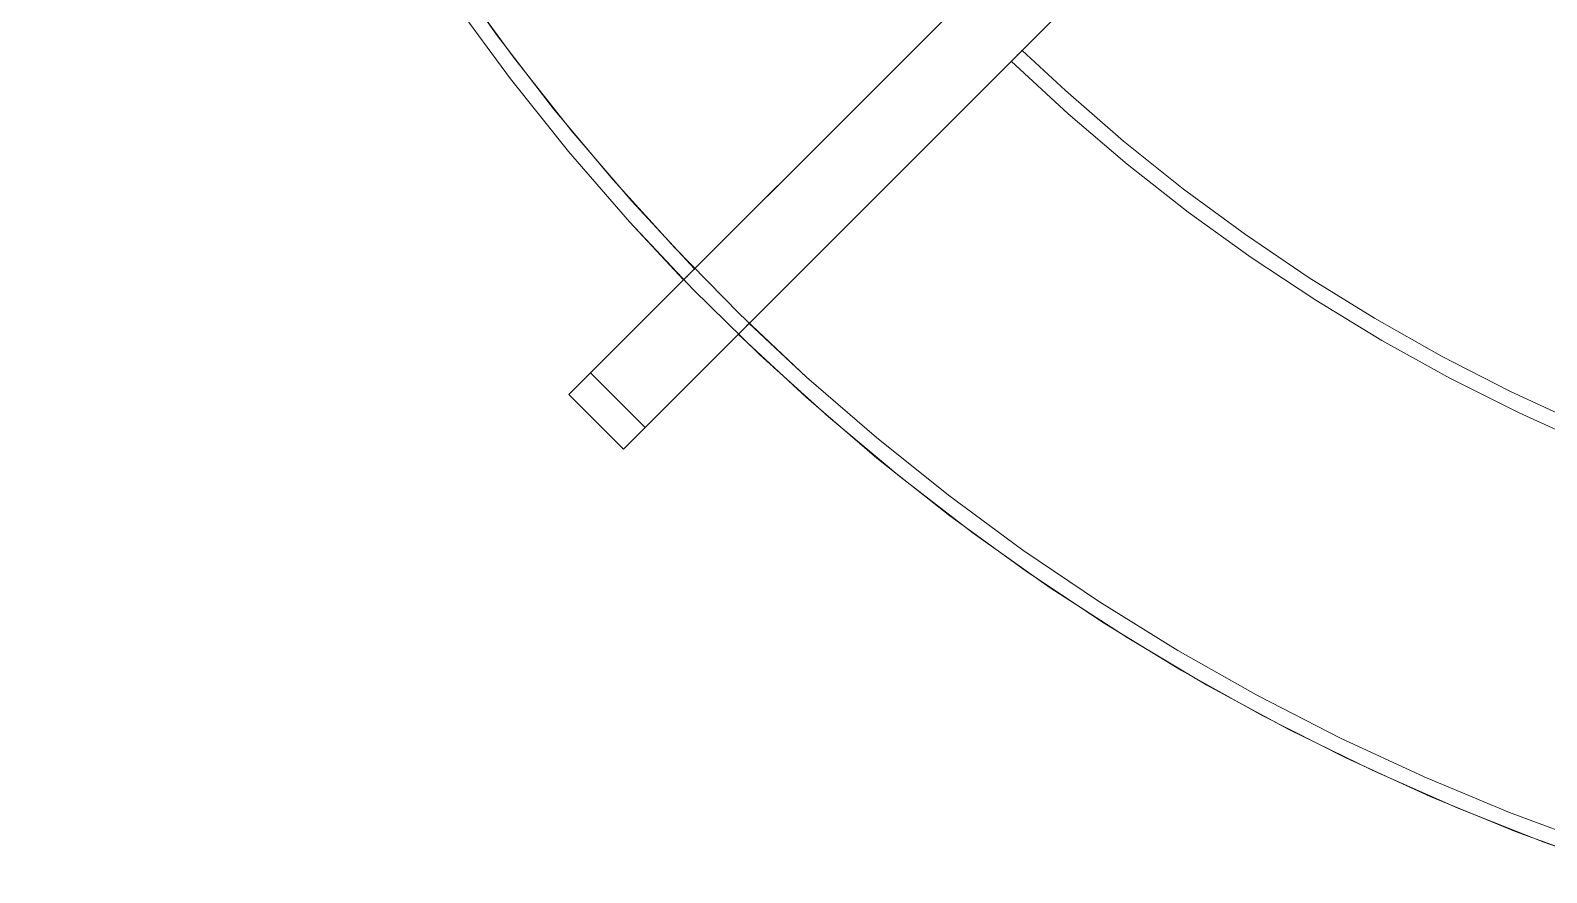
# Model space of a CAD drawing. Header units: millimetres. Extents: x -22227 to 20164, y 15335 to 61747.
# Drawn here: x -8119.4 to -7923, y 60960.9 to 61070 of the extents above; entities that cross this region are included whole.
import ezdxf

# ---------------------------------------------------------------- set-up
doc = ezdxf.new("R2010")
doc.units = ezdxf.units.MM
doc.layers.add('M-EQPM', color=7, linetype='Continuous', lineweight=5)

# ---------------------------------------------------------------- blocks, each defined once
blk = doc.blocks.new('DanNong_VRV_1 QUẠT - OD-A-12_1-2147179-MẶT BẰNG BỐ TRÍ THIẾT BỊ')
at = {"layer": 'M-EQPM'}
for p, q in [((-178.72, -35.93), (13.61, 156.4)), ((13.61, 156.4), (-175.9, -33.1)), ((20.68, 149.33), (-171.65, -43)), ((-168.82, -40.17), (20.68, 149.33)), ((-175.9, -33.1), (-178.72, -35.93)), ((-175.9, -33.1), (-168.82, -40.17)), ((-175.9, -33.1), (-168.82, -40.17)), ((-178.72, -35.93), (-171.65, -43)), ((-178.72, -35.93), (-171.65, -43)), ((-171.65, -43), (-168.82, -40.17))]:
    blk.add_line(p, q, dxfattribs=at)
at = {"layer": 'M-EQPM', "flags": 128}
for points in [[(-248.4, 195.87), (-248.47, 183.83), (-248.05, 171.8), (-247.15, 159.79), (-245.78, 147.83), (-243.92, 135.93), (-241.6, 124.12), (-238.8, 112.41), (-235.53, 100.82), (-231.81, 89.38), (-227.63, 78.09), (-223, 66.97), (-217.93, 56.05), (-212.43, 45.34), (-206.5, 34.86), (-200.16, 24.63), (-193.42, 14.66), (-186.28, 4.96), (-178.76, -4.44), (-170.87, -13.54), (-163.85, -21.05)], [(-193.42, 14.66), (-186.28, 4.96), (-178.76, -4.44), (-170.87, -13.54), (-162.62, -22.31), (-154.03, -30.74), (-145.11, -38.82), (-135.87, -46.55), (-126.34, -53.89), (-116.51, -60.85), (-106.42, -67.41), (-96.07, -73.56), (-85.48, -79.29), (-74.67, -84.59), (-63.66, -89.46), (-52.46, -93.88), (-41.1, -97.86)], [(-193.42, 14.66), (-186.28, 4.96), (-178.76, -4.44), (-170.87, -13.54), (-162.62, -22.31), (-154.03, -30.74), (-145.11, -38.82), (-135.87, -46.55), (-126.34, -53.89), (-116.51, -60.85), (-106.42, -67.41), (-96.07, -73.56), (-85.48, -79.29), (-74.67, -84.59), (-63.66, -89.46), (-52.46, -93.88), (-41.1, -97.86)], [(-45.69, -94.2), (-56.9, -90.04), (-67.94, -85.45), (-78.79, -80.41), (-89.43, -74.94), (-99.84, -69.06), (-110.01, -62.76), (-119.91, -56.06), (-129.54, -48.97), (-138.88, -41.5), (-147.92, -33.66), (-156.63, -25.47), (-165.01, -16.94), (-173.04, -8.08), (-180.71, 1.1), (-188, 10.58), (-194.92, 20.33)], [(-45.69, -94.2), (-56.9, -90.04), (-67.94, -85.45), (-78.79, -80.41), (-89.43, -74.94), (-99.84, -69.06), (-110.01, -62.76), (-119.91, -56.06), (-129.54, -48.97), (-138.88, -41.5), (-147.92, -33.66), (-156.63, -25.47), (-165.01, -16.94), (-173.04, -8.08), (-180.71, 1.1), (-188, 10.58), (-194.92, 20.33)], [(-162.43, -19.64), (-170.57, -10.88), (-178.35, -1.8), (-185.77, 7.59), (-192.8, 17.26), (-199.44, 27.21), (-205.68, 37.41), (-211.5, 47.86), (-216.91, 58.52), (-221.88, 69.4), (-226.41, 80.47), (-230.49, 91.71), (-234.13, 103.1), (-237.3, 114.63), (-240.01, 126.28), (-242.26, 138.03), (-244.03, 149.85), (-245.33, 161.74), (-246.15, 173.67), (-246.49, 185.63), (-246.35, 197.59)], [(-47.8, -39.68), (-56.84, -35.49), (-65.7, -30.94), (-74.37, -26.03), (-82.83, -20.79), (-91.08, -15.21), (-99.1, -9.31), (-106.88, -3.09), (-114.4, 3.44), (-120, 8.65)], [(-121.41, 7.24), (-114.04, 0.43), (-106.39, -6.08), (-98.5, -12.28), (-90.36, -18.16), (-81.99, -23.71), (-73.41, -28.91), (-64.62, -33.78), (-55.65, -38.28), (-46.51, -42.43)], [(-45.69, -94.2), (-56.9, -90.04), (-67.94, -85.45), (-78.79, -80.41), (-89.43, -74.94), (-99.84, -69.06), (-110.01, -62.76), (-119.91, -56.06), (-129.54, -48.97), (-138.88, -41.5), (-147.92, -33.66), (-155.36, -26.71)], [(-156.77, -28.12), (-147.96, -36.32), (-138.82, -44.15), (-129.37, -51.62), (-119.63, -58.7), (-109.62, -65.39), (-99.35, -71.67), (-88.84, -77.53), (-78.1, -82.97), (-67.15, -87.98), (-56.01, -92.54), (-44.69, -96.65)]]:
    blk.add_lwpolyline(points, dxfattribs=at)
at = {"layer": 'M-EQPM'}
for points in [[(-121.41, 7.24), (-121.41, 7.24), (-121.39, 7.26), (-121.29, 7.36), (-121.13, 7.52), (-120.93, 7.72), (-120.71, 7.95), (-120.48, 8.17), (-120.28, 8.37), (-120.12, 8.53), (-120.02, 8.63), (-120, 8.65), (-120, 8.65)], [(-120, 8.65), (-120, 8.65), (-120.02, 8.63), (-120.12, 8.53), (-120.28, 8.37), (-120.48, 8.17), (-120.71, 7.95), (-120.93, 7.72), (-121.13, 7.52), (-121.29, 7.36), (-121.39, 7.26), (-121.41, 7.24), (-121.41, 7.24)], [(-163.85, -21.05), (-163.84, -21.05), (-163.82, -21.03), (-163.72, -20.93), (-163.56, -20.77), (-163.36, -20.57), (-163.14, -20.34), (-162.92, -20.12), (-162.72, -19.92), (-162.56, -19.76), (-162.45, -19.66), (-162.43, -19.64), (-162.43, -19.64)], [(-162.43, -19.64), (-162.43, -19.64), (-162.45, -19.66), (-162.56, -19.76), (-162.72, -19.92), (-162.92, -20.12), (-163.14, -20.34), (-163.36, -20.57), (-163.56, -20.77), (-163.72, -20.93), (-163.82, -21.03), (-163.84, -21.05), (-163.85, -21.05)], [(-155.36, -26.71), (-155.36, -26.71), (-155.38, -26.73), (-155.49, -26.83), (-155.64, -26.99), (-155.84, -27.19), (-156.07, -27.42), (-156.29, -27.64), (-156.49, -27.84), (-156.65, -28), (-156.75, -28.1), (-156.77, -28.12), (-156.77, -28.12)], [(-156.77, -28.12), (-156.77, -28.12), (-156.75, -28.1), (-156.65, -28), (-156.49, -27.84), (-156.29, -27.64), (-156.07, -27.42), (-155.84, -27.19), (-155.64, -26.99), (-155.49, -26.83), (-155.38, -26.73), (-155.36, -26.71), (-155.36, -26.71)]]:
    blk.add_open_spline(points, degree=3, dxfattribs=at)
blk = doc.blocks.new('DanNong_VRV_1 QUẠT - OD-A-12_1-V166-MẶT BẰNG BỐ TRÍ THIẾT BỊ')
at = {"layer": 'M-EQPM'}
for p, q in [((-178.72, -35.93), (13.61, 156.4)), ((13.61, 156.4), (-175.9, -33.1)), ((20.68, 149.33), (-171.65, -43)), ((-168.82, -40.17), (20.68, 149.33)), ((-175.9, -33.1), (-178.72, -35.93)), ((-175.9, -33.1), (-168.82, -40.17)), ((-175.9, -33.1), (-168.82, -40.17)), ((-178.72, -35.93), (-171.65, -43)), ((-178.72, -35.93), (-171.65, -43)), ((-171.65, -43), (-168.82, -40.17))]:
    blk.add_line(p, q, dxfattribs=at)
at = {"layer": 'M-EQPM', "flags": 128}
for points in [[(-248.4, 195.87), (-248.47, 183.83), (-248.05, 171.8), (-247.15, 159.79), (-245.78, 147.83), (-243.92, 135.93), (-241.6, 124.12), (-238.8, 112.41), (-235.53, 100.82), (-231.81, 89.38), (-227.63, 78.09), (-223, 66.97), (-217.93, 56.05), (-212.43, 45.34), (-206.5, 34.86), (-200.16, 24.63), (-193.42, 14.66), (-186.28, 4.96), (-178.76, -4.44), (-170.87, -13.54), (-163.85, -21.05)], [(-193.42, 14.66), (-186.28, 4.96), (-178.76, -4.44), (-170.87, -13.54), (-162.62, -22.31), (-154.03, -30.74), (-145.11, -38.82), (-135.87, -46.55), (-126.34, -53.89), (-116.51, -60.85), (-106.42, -67.41), (-96.07, -73.56), (-85.48, -79.29), (-74.67, -84.59), (-63.66, -89.46), (-52.46, -93.88), (-41.1, -97.86)], [(-193.42, 14.66), (-186.28, 4.96), (-178.76, -4.44), (-170.87, -13.54), (-162.62, -22.31), (-154.03, -30.74), (-145.11, -38.82), (-135.87, -46.55), (-126.34, -53.89), (-116.51, -60.85), (-106.42, -67.41), (-96.07, -73.56), (-85.48, -79.29), (-74.67, -84.59), (-63.66, -89.46), (-52.46, -93.88), (-41.1, -97.86)], [(-45.69, -94.2), (-56.9, -90.04), (-67.94, -85.45), (-78.79, -80.41), (-89.43, -74.94), (-99.84, -69.06), (-110.01, -62.76), (-119.91, -56.06), (-129.54, -48.97), (-138.88, -41.5), (-147.92, -33.66), (-156.63, -25.47), (-165.01, -16.94), (-173.04, -8.08), (-180.71, 1.1), (-188, 10.58), (-194.92, 20.33)], [(-45.69, -94.2), (-56.9, -90.04), (-67.94, -85.45), (-78.79, -80.41), (-89.43, -74.94), (-99.84, -69.06), (-110.01, -62.76), (-119.91, -56.06), (-129.54, -48.97), (-138.88, -41.5), (-147.92, -33.66), (-156.63, -25.47), (-165.01, -16.94), (-173.04, -8.08), (-180.71, 1.1), (-188, 10.58), (-194.92, 20.33)], [(-162.43, -19.64), (-170.57, -10.88), (-178.35, -1.8), (-185.77, 7.59), (-192.8, 17.26), (-199.44, 27.21), (-205.68, 37.41), (-211.5, 47.86), (-216.91, 58.52), (-221.88, 69.4), (-226.41, 80.47), (-230.49, 91.71), (-234.13, 103.1), (-237.3, 114.63), (-240.01, 126.28), (-242.26, 138.03), (-244.03, 149.85), (-245.33, 161.74), (-246.15, 173.67), (-246.49, 185.63), (-246.35, 197.59)], [(-47.8, -39.68), (-56.84, -35.49), (-65.7, -30.94), (-74.37, -26.03), (-82.83, -20.79), (-91.08, -15.21), (-99.1, -9.31), (-106.88, -3.09), (-114.4, 3.44), (-120, 8.65)], [(-121.41, 7.24), (-114.04, 0.43), (-106.39, -6.08), (-98.5, -12.28), (-90.36, -18.16), (-81.99, -23.71), (-73.41, -28.91), (-64.62, -33.78), (-55.65, -38.28), (-46.51, -42.43)], [(-45.69, -94.2), (-56.9, -90.04), (-67.94, -85.45), (-78.79, -80.41), (-89.43, -74.94), (-99.84, -69.06), (-110.01, -62.76), (-119.91, -56.06), (-129.54, -48.97), (-138.88, -41.5), (-147.92, -33.66), (-155.36, -26.71)], [(-156.77, -28.12), (-147.96, -36.32), (-138.82, -44.15), (-129.37, -51.62), (-119.63, -58.7), (-109.62, -65.39), (-99.35, -71.67), (-88.84, -77.53), (-78.1, -82.97), (-67.15, -87.98), (-56.01, -92.54), (-44.69, -96.65)]]:
    blk.add_lwpolyline(points, dxfattribs=at)
at = {"layer": 'M-EQPM'}
for points in [[(-121.41, 7.24), (-121.41, 7.24), (-121.39, 7.26), (-121.29, 7.36), (-121.13, 7.52), (-120.93, 7.72), (-120.71, 7.95), (-120.48, 8.17), (-120.28, 8.37), (-120.12, 8.53), (-120.02, 8.63), (-120, 8.65), (-120, 8.65)], [(-120, 8.65), (-120, 8.65), (-120.02, 8.63), (-120.12, 8.53), (-120.28, 8.37), (-120.48, 8.17), (-120.71, 7.95), (-120.93, 7.72), (-121.13, 7.52), (-121.29, 7.36), (-121.39, 7.26), (-121.41, 7.24), (-121.41, 7.24)], [(-163.85, -21.05), (-163.84, -21.05), (-163.82, -21.03), (-163.72, -20.93), (-163.56, -20.77), (-163.36, -20.57), (-163.14, -20.34), (-162.92, -20.12), (-162.72, -19.92), (-162.56, -19.76), (-162.45, -19.66), (-162.43, -19.64), (-162.43, -19.64)], [(-162.43, -19.64), (-162.43, -19.64), (-162.45, -19.66), (-162.56, -19.76), (-162.72, -19.92), (-162.92, -20.12), (-163.14, -20.34), (-163.36, -20.57), (-163.56, -20.77), (-163.72, -20.93), (-163.82, -21.03), (-163.84, -21.05), (-163.85, -21.05)], [(-155.36, -26.71), (-155.36, -26.71), (-155.38, -26.73), (-155.49, -26.83), (-155.64, -26.99), (-155.84, -27.19), (-156.07, -27.42), (-156.29, -27.64), (-156.49, -27.84), (-156.65, -28), (-156.75, -28.1), (-156.77, -28.12), (-156.77, -28.12)], [(-156.77, -28.12), (-156.77, -28.12), (-156.75, -28.1), (-156.65, -28), (-156.49, -27.84), (-156.29, -27.64), (-156.07, -27.42), (-155.84, -27.19), (-155.64, -26.99), (-155.49, -26.83), (-155.38, -26.73), (-155.36, -26.71), (-155.36, -26.71)]]:
    blk.add_open_spline(points, degree=3, dxfattribs=at)
blk = doc.blocks.new('DanNong_VRV_1 QUẠT - OD-A-12_1-V175-MẶT BẰNG BỐ TRÍ THIẾT BỊ')
at = {"layer": 'M-EQPM'}
for p, q in [((-178.72, -35.93), (13.61, 156.4)), ((-178.72, -35.93), (13.61, 156.4)), ((13.61, 156.4), (-175.9, -33.1)), ((13.61, 156.4), (-175.9, -33.1)), ((20.68, 149.33), (-171.65, -43)), ((20.68, 149.33), (-171.65, -43)), ((-168.82, -40.17), (20.68, 149.33)), ((-168.82, -40.17), (20.68, 149.33)), ((-175.9, -33.1), (-178.72, -35.93)), ((-175.9, -33.1), (-178.72, -35.93)), ((-175.9, -33.1), (-168.82, -40.17)), ((-175.9, -33.1), (-168.82, -40.17)), ((-175.9, -33.1), (-168.82, -40.17)), ((-175.9, -33.1), (-168.82, -40.17)), ((-178.72, -35.93), (-171.65, -43)), ((-178.72, -35.93), (-171.65, -43)), ((-178.72, -35.93), (-171.65, -43)), ((-178.72, -35.93), (-171.65, -43)), ((-171.65, -43), (-168.82, -40.17)), ((-171.65, -43), (-168.82, -40.17))]:
    blk.add_line(p, q, dxfattribs=at)
at = {"layer": 'M-EQPM', "flags": 128}
for points in [[(-248.4, 195.87), (-248.47, 183.83), (-248.05, 171.8), (-247.15, 159.79), (-245.78, 147.83), (-243.92, 135.93), (-241.6, 124.12), (-238.8, 112.41), (-235.53, 100.82), (-231.81, 89.38), (-227.63, 78.09), (-223, 66.97), (-217.93, 56.05), (-212.43, 45.34), (-206.5, 34.86), (-200.16, 24.63), (-193.42, 14.66), (-186.28, 4.96), (-178.76, -4.44), (-170.87, -13.54), (-163.85, -21.05)], [(-193.42, 14.66), (-186.28, 4.96), (-178.76, -4.44), (-170.87, -13.54), (-162.62, -22.31), (-154.03, -30.74), (-145.11, -38.82), (-135.87, -46.55), (-126.34, -53.89), (-116.51, -60.85), (-106.42, -67.41), (-96.07, -73.56), (-85.48, -79.29), (-74.67, -84.59), (-63.66, -89.46), (-52.46, -93.88), (-41.1, -97.86)], [(-193.42, 14.66), (-186.28, 4.96), (-178.76, -4.44), (-170.87, -13.54), (-162.62, -22.31), (-154.03, -30.74), (-145.11, -38.82), (-135.87, -46.55), (-126.34, -53.89), (-116.51, -60.85), (-106.42, -67.41), (-96.07, -73.56), (-85.48, -79.29), (-74.67, -84.59), (-63.66, -89.46), (-52.46, -93.88), (-41.1, -97.86)], [(-248.4, 195.87), (-248.47, 183.83), (-248.05, 171.8), (-247.15, 159.79), (-245.78, 147.83), (-243.92, 135.93), (-241.6, 124.12), (-238.8, 112.41), (-235.53, 100.82), (-231.81, 89.38), (-227.63, 78.09), (-223, 66.97), (-217.93, 56.05), (-212.43, 45.34), (-206.5, 34.86), (-200.16, 24.63), (-193.42, 14.66), (-186.28, 4.96), (-178.76, -4.44), (-170.87, -13.54), (-163.85, -21.05)], [(-193.42, 14.66), (-186.28, 4.96), (-178.76, -4.44), (-170.87, -13.54), (-162.62, -22.31), (-154.03, -30.74), (-145.11, -38.82), (-135.87, -46.55), (-126.34, -53.89), (-116.51, -60.85), (-106.42, -67.41), (-96.07, -73.56), (-85.48, -79.29), (-74.67, -84.59), (-63.66, -89.46), (-52.46, -93.88), (-41.1, -97.86)], [(-193.42, 14.66), (-186.28, 4.96), (-178.76, -4.44), (-170.87, -13.54), (-162.62, -22.31), (-154.03, -30.74), (-145.11, -38.82), (-135.87, -46.55), (-126.34, -53.89), (-116.51, -60.85), (-106.42, -67.41), (-96.07, -73.56), (-85.48, -79.29), (-74.67, -84.59), (-63.66, -89.46), (-52.46, -93.88), (-41.1, -97.86)], [(-45.69, -94.2), (-56.9, -90.04), (-67.94, -85.45), (-78.79, -80.41), (-89.43, -74.94), (-99.84, -69.06), (-110.01, -62.76), (-119.91, -56.06), (-129.54, -48.97), (-138.88, -41.5), (-147.92, -33.66), (-156.63, -25.47), (-165.01, -16.94), (-173.04, -8.08), (-180.71, 1.1), (-188, 10.58), (-194.92, 20.33)], [(-45.69, -94.2), (-56.9, -90.04), (-67.94, -85.45), (-78.79, -80.41), (-89.43, -74.94), (-99.84, -69.06), (-110.01, -62.76), (-119.91, -56.06), (-129.54, -48.97), (-138.88, -41.5), (-147.92, -33.66), (-156.63, -25.47), (-165.01, -16.94), (-173.04, -8.08), (-180.71, 1.1), (-188, 10.58), (-194.92, 20.33)], [(-45.69, -94.2), (-56.9, -90.04), (-67.94, -85.45), (-78.79, -80.41), (-89.43, -74.94), (-99.84, -69.06), (-110.01, -62.76), (-119.91, -56.06), (-129.54, -48.97), (-138.88, -41.5), (-147.92, -33.66), (-156.63, -25.47), (-165.01, -16.94), (-173.04, -8.08), (-180.71, 1.1), (-188, 10.58), (-194.92, 20.33)], [(-45.69, -94.2), (-56.9, -90.04), (-67.94, -85.45), (-78.79, -80.41), (-89.43, -74.94), (-99.84, -69.06), (-110.01, -62.76), (-119.91, -56.06), (-129.54, -48.97), (-138.88, -41.5), (-147.92, -33.66), (-156.63, -25.47), (-165.01, -16.94), (-173.04, -8.08), (-180.71, 1.1), (-188, 10.58), (-194.92, 20.33)], [(-162.43, -19.64), (-170.57, -10.88), (-178.35, -1.8), (-185.77, 7.59), (-192.8, 17.26), (-199.44, 27.21), (-205.68, 37.41), (-211.5, 47.86), (-216.91, 58.52), (-221.88, 69.4), (-226.41, 80.47), (-230.49, 91.71), (-234.13, 103.1), (-237.3, 114.63), (-240.01, 126.28), (-242.26, 138.03), (-244.03, 149.85), (-245.33, 161.74), (-246.15, 173.67), (-246.49, 185.63), (-246.35, 197.59)], [(-162.43, -19.64), (-170.57, -10.88), (-178.35, -1.8), (-185.77, 7.59), (-192.8, 17.26), (-199.44, 27.21), (-205.68, 37.41), (-211.5, 47.86), (-216.91, 58.52), (-221.88, 69.4), (-226.41, 80.47), (-230.49, 91.71), (-234.13, 103.1), (-237.3, 114.63), (-240.01, 126.28), (-242.26, 138.03), (-244.03, 149.85), (-245.33, 161.74), (-246.15, 173.67), (-246.49, 185.63), (-246.35, 197.59)], [(-47.8, -39.68), (-56.84, -35.49), (-65.7, -30.94), (-74.37, -26.03), (-82.83, -20.79), (-91.08, -15.21), (-99.1, -9.31), (-106.88, -3.09), (-114.4, 3.44), (-120, 8.65)], [(-47.8, -39.68), (-56.84, -35.49), (-65.7, -30.94), (-74.37, -26.03), (-82.83, -20.79), (-91.08, -15.21), (-99.1, -9.31), (-106.88, -3.09), (-114.4, 3.44), (-120, 8.65)], [(-121.41, 7.24), (-114.04, 0.43), (-106.39, -6.08), (-98.5, -12.28), (-90.36, -18.16), (-81.99, -23.71), (-73.41, -28.91), (-64.62, -33.78), (-55.65, -38.28), (-46.51, -42.43)], [(-121.41, 7.24), (-114.04, 0.43), (-106.39, -6.08), (-98.5, -12.28), (-90.36, -18.16), (-81.99, -23.71), (-73.41, -28.91), (-64.62, -33.78), (-55.65, -38.28), (-46.51, -42.43)], [(-45.69, -94.2), (-56.9, -90.04), (-67.94, -85.45), (-78.79, -80.41), (-89.43, -74.94), (-99.84, -69.06), (-110.01, -62.76), (-119.91, -56.06), (-129.54, -48.97), (-138.88, -41.5), (-147.92, -33.66), (-155.36, -26.71)], [(-45.69, -94.2), (-56.9, -90.04), (-67.94, -85.45), (-78.79, -80.41), (-89.43, -74.94), (-99.84, -69.06), (-110.01, -62.76), (-119.91, -56.06), (-129.54, -48.97), (-138.88, -41.5), (-147.92, -33.66), (-155.36, -26.71)], [(-156.77, -28.12), (-147.96, -36.32), (-138.82, -44.15), (-129.37, -51.62), (-119.63, -58.7), (-109.62, -65.39), (-99.35, -71.67), (-88.84, -77.53), (-78.1, -82.97), (-67.15, -87.98), (-56.01, -92.54), (-44.69, -96.65)], [(-156.77, -28.12), (-147.96, -36.32), (-138.82, -44.15), (-129.37, -51.62), (-119.63, -58.7), (-109.62, -65.39), (-99.35, -71.67), (-88.84, -77.53), (-78.1, -82.97), (-67.15, -87.98), (-56.01, -92.54), (-44.69, -96.65)]]:
    blk.add_lwpolyline(points, dxfattribs=at)
at = {"layer": 'M-EQPM'}
for points in [[(-121.41, 7.24), (-121.41, 7.24), (-121.39, 7.26), (-121.29, 7.36), (-121.13, 7.52), (-120.93, 7.72), (-120.71, 7.95), (-120.48, 8.17), (-120.28, 8.37), (-120.12, 8.53), (-120.02, 8.63), (-120, 8.65), (-120, 8.65)], [(-120, 8.65), (-120, 8.65), (-120.02, 8.63), (-120.12, 8.53), (-120.28, 8.37), (-120.48, 8.17), (-120.71, 7.95), (-120.93, 7.72), (-121.13, 7.52), (-121.29, 7.36), (-121.39, 7.26), (-121.41, 7.24), (-121.41, 7.24)], [(-121.41, 7.24), (-121.41, 7.24), (-121.39, 7.26), (-121.29, 7.36), (-121.13, 7.52), (-120.93, 7.72), (-120.71, 7.95), (-120.48, 8.17), (-120.28, 8.37), (-120.12, 8.53), (-120.02, 8.63), (-120, 8.65), (-120, 8.65)], [(-120, 8.65), (-120, 8.65), (-120.02, 8.63), (-120.12, 8.53), (-120.28, 8.37), (-120.48, 8.17), (-120.71, 7.95), (-120.93, 7.72), (-121.13, 7.52), (-121.29, 7.36), (-121.39, 7.26), (-121.41, 7.24), (-121.41, 7.24)], [(-163.85, -21.05), (-163.84, -21.05), (-163.82, -21.03), (-163.72, -20.93), (-163.56, -20.77), (-163.36, -20.57), (-163.14, -20.34), (-162.92, -20.12), (-162.72, -19.92), (-162.56, -19.76), (-162.45, -19.66), (-162.43, -19.64), (-162.43, -19.64)], [(-162.43, -19.64), (-162.43, -19.64), (-162.45, -19.66), (-162.56, -19.76), (-162.72, -19.92), (-162.92, -20.12), (-163.14, -20.34), (-163.36, -20.57), (-163.56, -20.77), (-163.72, -20.93), (-163.82, -21.03), (-163.84, -21.05), (-163.85, -21.05)], [(-163.85, -21.05), (-163.84, -21.05), (-163.82, -21.03), (-163.72, -20.93), (-163.56, -20.77), (-163.36, -20.57), (-163.14, -20.34), (-162.92, -20.12), (-162.72, -19.92), (-162.56, -19.76), (-162.45, -19.66), (-162.43, -19.64), (-162.43, -19.64)], [(-162.43, -19.64), (-162.43, -19.64), (-162.45, -19.66), (-162.56, -19.76), (-162.72, -19.92), (-162.92, -20.12), (-163.14, -20.34), (-163.36, -20.57), (-163.56, -20.77), (-163.72, -20.93), (-163.82, -21.03), (-163.84, -21.05), (-163.85, -21.05)], [(-155.36, -26.71), (-155.36, -26.71), (-155.38, -26.73), (-155.49, -26.83), (-155.64, -26.99), (-155.84, -27.19), (-156.07, -27.42), (-156.29, -27.64), (-156.49, -27.84), (-156.65, -28), (-156.75, -28.1), (-156.77, -28.12), (-156.77, -28.12)], [(-156.77, -28.12), (-156.77, -28.12), (-156.75, -28.1), (-156.65, -28), (-156.49, -27.84), (-156.29, -27.64), (-156.07, -27.42), (-155.84, -27.19), (-155.64, -26.99), (-155.49, -26.83), (-155.38, -26.73), (-155.36, -26.71), (-155.36, -26.71)], [(-155.36, -26.71), (-155.36, -26.71), (-155.38, -26.73), (-155.49, -26.83), (-155.64, -26.99), (-155.84, -27.19), (-156.07, -27.42), (-156.29, -27.64), (-156.49, -27.84), (-156.65, -28), (-156.75, -28.1), (-156.77, -28.12), (-156.77, -28.12)], [(-156.77, -28.12), (-156.77, -28.12), (-156.75, -28.1), (-156.65, -28), (-156.49, -27.84), (-156.29, -27.64), (-156.07, -27.42), (-155.84, -27.19), (-155.64, -26.99), (-155.49, -26.83), (-155.38, -26.73), (-155.36, -26.71), (-155.36, -26.71)]]:
    blk.add_open_spline(points, degree=3, dxfattribs=at)
blk = doc.blocks.new('DanNong_VRV_1 QUẠT - OD-A-12_1-V180-MẶT BẰNG BỐ TRÍ THIẾT BỊ')
at = {"layer": 'M-EQPM'}
for p, q in [((-178.72, -35.93), (13.61, 156.4)), ((-178.72, -35.93), (13.61, 156.4)), ((13.61, 156.4), (-175.9, -33.1)), ((13.61, 156.4), (-175.9, -33.1)), ((20.68, 149.33), (-171.65, -43)), ((20.68, 149.33), (-171.65, -43)), ((-168.82, -40.17), (20.68, 149.33)), ((-168.82, -40.17), (20.68, 149.33)), ((-175.9, -33.1), (-178.72, -35.93)), ((-175.9, -33.1), (-178.72, -35.93)), ((-175.9, -33.1), (-168.82, -40.17)), ((-175.9, -33.1), (-168.82, -40.17)), ((-175.9, -33.1), (-168.82, -40.17)), ((-175.9, -33.1), (-168.82, -40.17)), ((-178.72, -35.93), (-171.65, -43)), ((-178.72, -35.93), (-171.65, -43)), ((-178.72, -35.93), (-171.65, -43)), ((-178.72, -35.93), (-171.65, -43)), ((-171.65, -43), (-168.82, -40.17)), ((-171.65, -43), (-168.82, -40.17))]:
    blk.add_line(p, q, dxfattribs=at)
at = {"layer": 'M-EQPM', "flags": 128}
for points in [[(-248.4, 195.87), (-248.47, 183.83), (-248.05, 171.8), (-247.15, 159.79), (-245.78, 147.83), (-243.92, 135.93), (-241.6, 124.12), (-238.8, 112.41), (-235.53, 100.82), (-231.81, 89.38), (-227.63, 78.09), (-223, 66.97), (-217.93, 56.05), (-212.43, 45.34), (-206.5, 34.86), (-200.16, 24.63), (-193.42, 14.66), (-186.28, 4.96), (-178.76, -4.44), (-170.87, -13.54), (-163.85, -21.05)], [(-193.42, 14.66), (-186.28, 4.96), (-178.76, -4.44), (-170.87, -13.54), (-162.62, -22.31), (-154.03, -30.74), (-145.11, -38.82), (-135.87, -46.55), (-126.34, -53.89), (-116.51, -60.85), (-106.42, -67.41), (-96.07, -73.56), (-85.48, -79.29), (-74.67, -84.59), (-63.66, -89.46), (-52.46, -93.88), (-41.1, -97.86)], [(-193.42, 14.66), (-186.28, 4.96), (-178.76, -4.44), (-170.87, -13.54), (-162.62, -22.31), (-154.03, -30.74), (-145.11, -38.82), (-135.87, -46.55), (-126.34, -53.89), (-116.51, -60.85), (-106.42, -67.41), (-96.07, -73.56), (-85.48, -79.29), (-74.67, -84.59), (-63.66, -89.46), (-52.46, -93.88), (-41.1, -97.86)], [(-248.4, 195.87), (-248.47, 183.83), (-248.05, 171.8), (-247.15, 159.79), (-245.78, 147.83), (-243.92, 135.93), (-241.6, 124.12), (-238.8, 112.41), (-235.53, 100.82), (-231.81, 89.38), (-227.63, 78.09), (-223, 66.97), (-217.93, 56.05), (-212.43, 45.34), (-206.5, 34.86), (-200.16, 24.63), (-193.42, 14.66), (-186.28, 4.96), (-178.76, -4.44), (-170.87, -13.54), (-163.85, -21.05)], [(-193.42, 14.66), (-186.28, 4.96), (-178.76, -4.44), (-170.87, -13.54), (-162.62, -22.31), (-154.03, -30.74), (-145.11, -38.82), (-135.87, -46.55), (-126.34, -53.89), (-116.51, -60.85), (-106.42, -67.41), (-96.07, -73.56), (-85.48, -79.29), (-74.67, -84.59), (-63.66, -89.46), (-52.46, -93.88), (-41.1, -97.86)], [(-193.42, 14.66), (-186.28, 4.96), (-178.76, -4.44), (-170.87, -13.54), (-162.62, -22.31), (-154.03, -30.74), (-145.11, -38.82), (-135.87, -46.55), (-126.34, -53.89), (-116.51, -60.85), (-106.42, -67.41), (-96.07, -73.56), (-85.48, -79.29), (-74.67, -84.59), (-63.66, -89.46), (-52.46, -93.88), (-41.1, -97.86)], [(-45.69, -94.2), (-56.9, -90.04), (-67.94, -85.45), (-78.79, -80.41), (-89.43, -74.94), (-99.84, -69.06), (-110.01, -62.76), (-119.91, -56.06), (-129.54, -48.97), (-138.88, -41.5), (-147.92, -33.66), (-156.63, -25.47), (-165.01, -16.94), (-173.04, -8.08), (-180.71, 1.1), (-188, 10.58), (-194.92, 20.33)], [(-45.69, -94.2), (-56.9, -90.04), (-67.94, -85.45), (-78.79, -80.41), (-89.43, -74.94), (-99.84, -69.06), (-110.01, -62.76), (-119.91, -56.06), (-129.54, -48.97), (-138.88, -41.5), (-147.92, -33.66), (-156.63, -25.47), (-165.01, -16.94), (-173.04, -8.08), (-180.71, 1.1), (-188, 10.58), (-194.92, 20.33)], [(-45.69, -94.2), (-56.9, -90.04), (-67.94, -85.45), (-78.79, -80.41), (-89.43, -74.94), (-99.84, -69.06), (-110.01, -62.76), (-119.91, -56.06), (-129.54, -48.97), (-138.88, -41.5), (-147.92, -33.66), (-156.63, -25.47), (-165.01, -16.94), (-173.04, -8.08), (-180.71, 1.1), (-188, 10.58), (-194.92, 20.33)], [(-45.69, -94.2), (-56.9, -90.04), (-67.94, -85.45), (-78.79, -80.41), (-89.43, -74.94), (-99.84, -69.06), (-110.01, -62.76), (-119.91, -56.06), (-129.54, -48.97), (-138.88, -41.5), (-147.92, -33.66), (-156.63, -25.47), (-165.01, -16.94), (-173.04, -8.08), (-180.71, 1.1), (-188, 10.58), (-194.92, 20.33)], [(-162.43, -19.64), (-170.57, -10.88), (-178.35, -1.8), (-185.77, 7.59), (-192.8, 17.26), (-199.44, 27.21), (-205.68, 37.41), (-211.5, 47.86), (-216.91, 58.52), (-221.88, 69.4), (-226.41, 80.47), (-230.49, 91.71), (-234.13, 103.1), (-237.3, 114.63), (-240.01, 126.28), (-242.26, 138.03), (-244.03, 149.85), (-245.33, 161.74), (-246.15, 173.67), (-246.49, 185.63), (-246.35, 197.59)], [(-162.43, -19.64), (-170.57, -10.88), (-178.35, -1.8), (-185.77, 7.59), (-192.8, 17.26), (-199.44, 27.21), (-205.68, 37.41), (-211.5, 47.86), (-216.91, 58.52), (-221.88, 69.4), (-226.41, 80.47), (-230.49, 91.71), (-234.13, 103.1), (-237.3, 114.63), (-240.01, 126.28), (-242.26, 138.03), (-244.03, 149.85), (-245.33, 161.74), (-246.15, 173.67), (-246.49, 185.63), (-246.35, 197.59)], [(-47.8, -39.68), (-56.84, -35.49), (-65.7, -30.94), (-74.37, -26.03), (-82.83, -20.79), (-91.08, -15.21), (-99.1, -9.31), (-106.88, -3.09), (-114.4, 3.44), (-120, 8.65)], [(-47.8, -39.68), (-56.84, -35.49), (-65.7, -30.94), (-74.37, -26.03), (-82.83, -20.79), (-91.08, -15.21), (-99.1, -9.31), (-106.88, -3.09), (-114.4, 3.44), (-120, 8.65)], [(-121.41, 7.24), (-114.04, 0.43), (-106.39, -6.08), (-98.5, -12.28), (-90.36, -18.16), (-81.99, -23.71), (-73.41, -28.91), (-64.62, -33.78), (-55.65, -38.28), (-46.51, -42.43)], [(-121.41, 7.24), (-114.04, 0.43), (-106.39, -6.08), (-98.5, -12.28), (-90.36, -18.16), (-81.99, -23.71), (-73.41, -28.91), (-64.62, -33.78), (-55.65, -38.28), (-46.51, -42.43)], [(-45.69, -94.2), (-56.9, -90.04), (-67.94, -85.45), (-78.79, -80.41), (-89.43, -74.94), (-99.84, -69.06), (-110.01, -62.76), (-119.91, -56.06), (-129.54, -48.97), (-138.88, -41.5), (-147.92, -33.66), (-155.36, -26.71)], [(-45.69, -94.2), (-56.9, -90.04), (-67.94, -85.45), (-78.79, -80.41), (-89.43, -74.94), (-99.84, -69.06), (-110.01, -62.76), (-119.91, -56.06), (-129.54, -48.97), (-138.88, -41.5), (-147.92, -33.66), (-155.36, -26.71)], [(-156.77, -28.12), (-147.96, -36.32), (-138.82, -44.15), (-129.37, -51.62), (-119.63, -58.7), (-109.62, -65.39), (-99.35, -71.67), (-88.84, -77.53), (-78.1, -82.97), (-67.15, -87.98), (-56.01, -92.54), (-44.69, -96.65)], [(-156.77, -28.12), (-147.96, -36.32), (-138.82, -44.15), (-129.37, -51.62), (-119.63, -58.7), (-109.62, -65.39), (-99.35, -71.67), (-88.84, -77.53), (-78.1, -82.97), (-67.15, -87.98), (-56.01, -92.54), (-44.69, -96.65)]]:
    blk.add_lwpolyline(points, dxfattribs=at)
at = {"layer": 'M-EQPM'}
for points in [[(-121.41, 7.24), (-121.41, 7.24), (-121.39, 7.26), (-121.29, 7.36), (-121.13, 7.52), (-120.93, 7.72), (-120.71, 7.95), (-120.48, 8.17), (-120.28, 8.37), (-120.12, 8.53), (-120.02, 8.63), (-120, 8.65), (-120, 8.65)], [(-120, 8.65), (-120, 8.65), (-120.02, 8.63), (-120.12, 8.53), (-120.28, 8.37), (-120.48, 8.17), (-120.71, 7.95), (-120.93, 7.72), (-121.13, 7.52), (-121.29, 7.36), (-121.39, 7.26), (-121.41, 7.24), (-121.41, 7.24)], [(-121.41, 7.24), (-121.41, 7.24), (-121.39, 7.26), (-121.29, 7.36), (-121.13, 7.52), (-120.93, 7.72), (-120.71, 7.95), (-120.48, 8.17), (-120.28, 8.37), (-120.12, 8.53), (-120.02, 8.63), (-120, 8.65), (-120, 8.65)], [(-120, 8.65), (-120, 8.65), (-120.02, 8.63), (-120.12, 8.53), (-120.28, 8.37), (-120.48, 8.17), (-120.71, 7.95), (-120.93, 7.72), (-121.13, 7.52), (-121.29, 7.36), (-121.39, 7.26), (-121.41, 7.24), (-121.41, 7.24)], [(-163.85, -21.05), (-163.84, -21.05), (-163.82, -21.03), (-163.72, -20.93), (-163.56, -20.77), (-163.36, -20.57), (-163.14, -20.34), (-162.92, -20.12), (-162.72, -19.92), (-162.56, -19.76), (-162.45, -19.66), (-162.43, -19.64), (-162.43, -19.64)], [(-162.43, -19.64), (-162.43, -19.64), (-162.45, -19.66), (-162.56, -19.76), (-162.72, -19.92), (-162.92, -20.12), (-163.14, -20.34), (-163.36, -20.57), (-163.56, -20.77), (-163.72, -20.93), (-163.82, -21.03), (-163.84, -21.05), (-163.85, -21.05)], [(-163.85, -21.05), (-163.84, -21.05), (-163.82, -21.03), (-163.72, -20.93), (-163.56, -20.77), (-163.36, -20.57), (-163.14, -20.34), (-162.92, -20.12), (-162.72, -19.92), (-162.56, -19.76), (-162.45, -19.66), (-162.43, -19.64), (-162.43, -19.64)], [(-162.43, -19.64), (-162.43, -19.64), (-162.45, -19.66), (-162.56, -19.76), (-162.72, -19.92), (-162.92, -20.12), (-163.14, -20.34), (-163.36, -20.57), (-163.56, -20.77), (-163.72, -20.93), (-163.82, -21.03), (-163.84, -21.05), (-163.85, -21.05)], [(-155.36, -26.71), (-155.36, -26.71), (-155.38, -26.73), (-155.49, -26.83), (-155.64, -26.99), (-155.84, -27.19), (-156.07, -27.42), (-156.29, -27.64), (-156.49, -27.84), (-156.65, -28), (-156.75, -28.1), (-156.77, -28.12), (-156.77, -28.12)], [(-156.77, -28.12), (-156.77, -28.12), (-156.75, -28.1), (-156.65, -28), (-156.49, -27.84), (-156.29, -27.64), (-156.07, -27.42), (-155.84, -27.19), (-155.64, -26.99), (-155.49, -26.83), (-155.38, -26.73), (-155.36, -26.71), (-155.36, -26.71)], [(-155.36, -26.71), (-155.36, -26.71), (-155.38, -26.73), (-155.49, -26.83), (-155.64, -26.99), (-155.84, -27.19), (-156.07, -27.42), (-156.29, -27.64), (-156.49, -27.84), (-156.65, -28), (-156.75, -28.1), (-156.77, -28.12), (-156.77, -28.12)], [(-156.77, -28.12), (-156.77, -28.12), (-156.75, -28.1), (-156.65, -28), (-156.49, -27.84), (-156.29, -27.64), (-156.07, -27.42), (-155.84, -27.19), (-155.64, -26.99), (-155.49, -26.83), (-155.38, -26.73), (-155.36, -26.71), (-155.36, -26.71)]]:
    blk.add_open_spline(points, degree=3, dxfattribs=at)
blk = doc.blocks.new('AK-SGS-M3-Hrvt_rvt-1-MẶT BẰNG BỐ TRÍ THIẾT BỊ')
at = {"layer": 'M-EQPM', "lineweight": 9}
for name in ['DanNong_VRV_1 QUẠT - OD-A-12_1-2147179-MẶT BẰNG BỐ TRÍ THIẾT BỊ', 'DanNong_VRV_1 QUẠT - OD-A-12_1-V166-MẶT BẰNG BỐ TRÍ THIẾT BỊ', 'DanNong_VRV_1 QUẠT - OD-A-12_1-V175-MẶT BẰNG BỐ TRÍ THIẾT BỊ', 'DanNong_VRV_1 QUẠT - OD-A-12_1-V180-MẶT BẰNG BỐ TRÍ THIẾT BỊ']:
    blk.add_blockref(name, (-7870.9, 61058.71), dxfattribs=at)

msp = doc.modelspace()

# ---------------------------------------------------------------- block references
at = {"lineweight": 5}
msp.add_blockref('AK-SGS-M3-Hrvt_rvt-1-MẶT BẰNG BỐ TRÍ THIẾT BỊ', (0, 0), dxfattribs=at)

doc.saveas('drawing.dxf')
